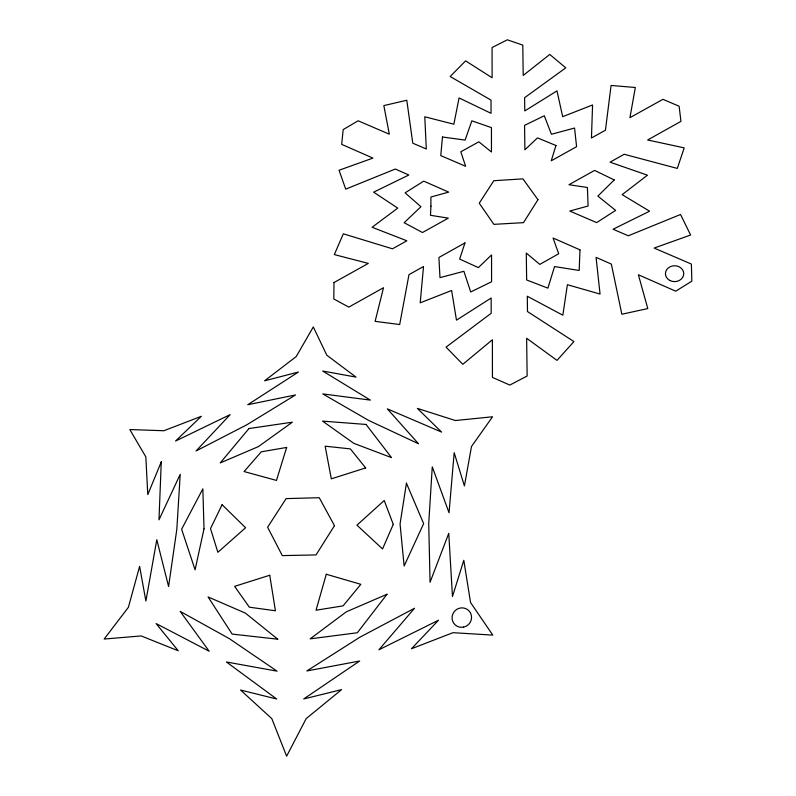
<?xml version="1.0" encoding="UTF-8"?>
<svg xmlns="http://www.w3.org/2000/svg" width="796" height="796" viewBox="0 0 796 796"><rect width="100%" height="100%" fill="white"/><g stroke="black" fill="none" stroke-linecap="round" stroke-linejoin="round"><path stroke-width="1.19" d="M333.992 282.54L333.793 298.978L348.817 307.107L383.503 287.714L375.115 321.355L399.682 324.539L408.985 274.63L423.522 266.501L420.198 302.838L451.621 290.5L456.476 320.161L491.162 298.012L491.172 313.296L446.058 347.136L462.814 364.309L492.396 339.773L492.435 377.394L509.808 385.075L527.141 376.01L526.644 338.26L557.001 360.399L573.926 341.574L527.499 311.574L527.29 296.241L562.842 315.206L567.389 284.709L600.055 294.062L596.065 257.357L611.348 264.083L621.845 314.241L647.785 308.569L638.382 274.769L675.724 291.187L691.843 281.177L691.386 264.073L654.143 248.063L690.61 235.019L680.54 214.482L628.313 235.785L613.069 229.238L649.576 211.199L622.154 194.652L647.456 175.19L610.034 162.175L624.173 154.265L677.297 168.414L684.202 147.877L647.665 139.977L680.958 121.36L679.127 106.236L662.929 99.311L629.944 117.679L635.327 87.49L611.079 85.461L605.448 130.206L591.448 137.997L592.572 104.972L562.682 116.674L556.981 90.873L524.773 110.942L524.594 97.709L565.777 67.859L549.767 54.436L523.191 75.451L522.793 45.133L507.36 39.8L492.067 47.521L492.107 77.759L465.61 60.874L450.158 76.516L491.023 100.117L491.032 113.311L459.063 97.948L453.859 124.216L424.775 116.783L426.308 149.001L412.786 143.19L406.786 100.256L383.831 105.599L389.324 134.196L358.13 120.783L343.185 129.599L341.693 144.365L372.936 158.096L339.056 170.244L345.713 189.149L395.284 169.041L408.836 175.001L373.623 192.164L397.751 208.104L372.11 227.268L406.865 240.8L392.478 248.81L343.335 233.815L334.32 254.591L368.339 263.406L333.992 282.54M161.27 461.859L158.981 519.838L180.224 474.297L176.821 529.33L168.583 586.513L156.802 539.728L145.887 601.03L139.608 566.394L128.395 607.308L104.157 639.049L141.161 635.934L178.234 650.77L156.115 623.567L209.169 651.227L180.155 611.368L229.268 638.611L277.078 671.157L226.392 661.973L276.7 699.027L240.531 690.023L271.824 718.649L286.63 756.2L306.171 718.629L341.584 689.625L303.714 698.958L359.683 661.008L306.818 670.968L359.722 637.288L414.537 608.243L378.916 649.785L438.536 620.203L411.452 648.76L452.974 632.681L492.804 635.118L470.555 602.552L463.799 560.304L452.466 596.552L448.765 533.32L430.059 582.254L428.726 523.509L432.268 466.814L449.043 512.793L454.178 452.705L464.416 485.948L471.501 446.486L492.555 416.766L455.421 420.537L417.383 408.398L441.591 432.079L387.344 408.855L418.487 443.76L368.638 420.407L322.738 393.901L370.359 400.109L322.708 371.035L356.031 377.105L326.818 355.225L313.306 326.937L296.251 356.538L264.6 380.806L298.4 372.04L247.745 404.736L295.535 394.945L246.929 424.726L196.065 450.974L230.173 414.616L175.558 441.044L201.348 416.288L163.906 430.736L129.818 429.551L145.837 456.874L147.787 494.615L161.27 461.859M579.995 249.864L579.17 270.461L554.553 266.57L547.907 288.142L526.644 279.973L526.285 253.068L539.788 264.401L558.702 253.745L553.041 238.014L579.995 249.864M430.935 206.114L430.487 215.298L448.287 218.144L422.487 232.512L404.159 222.711L420.945 206.721L405.094 192.841L423.741 181.15L448.675 192.115L430.875 197.03L430.935 206.114M442.476 137.002L440.765 155.608L465.65 166.304L460.804 151.787L478.854 141.817L491.46 151.996L491.44 127.609L471.849 120.823L465.093 140.086L442.476 137.002M406.438 483.192L400.06 524.007L404.139 565.996L423.651 523.629L406.438 483.192M204.015 528.823L195.09 569.817L181.617 529.221L202.841 488.863L204.015 528.823M326.28 574.244L316.042 610.214L343.106 605.865L360.817 584.314L326.28 574.244M286.64 447.442L276.481 480.426L244.074 471.55L261.257 451.82L286.64 447.442M555.976 145.509L551.25 160.792L576.593 146.683L574.553 128.037L551.439 134.275L544.285 115.778L524.564 125.34L524.892 149.797L537.479 137.887L555.976 145.509M464.973 242.899L459.66 259.058L478.356 267.625L491.55 254.939L491.57 281.754L470.715 291.983L463.889 271.297L439.989 277.645L438.904 257.476L464.973 242.899M393.264 524.365L382.538 548.951L356.946 525.161L384.229 500.505L393.264 524.365M222.094 504.714L210.512 528.594L217.865 552.295L245.596 527.738L222.094 504.714M537.967 199.706L523.489 222.651L493.888 224.353L479.242 203.219L493.819 180.702L522.942 178.881L537.967 199.706M334.469 525.678L316.032 554.931L282.291 555.608L267.615 527.221L286.132 498.604L319.246 497.719L334.469 525.678M387.015 594.254L357.324 632.76L310.132 638.86L346.35 611.796L387.015 594.254M248.959 428.546L220.233 462.924L258.401 446.606L292.351 422.188L248.959 428.546M614.223 179.946L597.866 196.114L615.636 210.403L596.642 222.601L569.767 211.049L588.085 206.015L587.408 187.488L568.981 184.722L594.582 170.404L614.223 179.946M365.663 467.929L331.305 478.834L325.156 446.188L350.379 448.904L365.663 467.929M269.745 575.249L234.611 586.353L249.377 607.209L275.426 610.751L269.745 575.249M366.051 424.447L322.549 421.114L353.832 443.362L391.523 457.62L366.051 424.447M277.744 639.188L232.153 634.094L208.084 596.94L245.377 613.109L277.744 639.188M669.864 280.481A9.154 7.93 -0.2 0 0 683.744 273.824A9.154 7.93 -0.2 0 0 670.152 266.75A9.154 7.93 -0.2 0 0 669.864 280.481M463.531 627.119A9.841 9.632 -41 0 0 469.262 611.169A9.841 9.632 -41 0 0 452.635 614.482A9.841 9.632 -41 0 0 463.531 627.119"/></g></svg>
